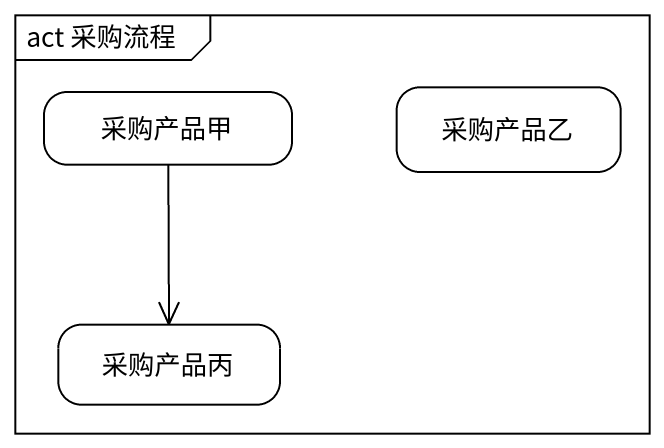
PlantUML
@startuml
mainframe act 采购流程
hide empty description
state 采购产品甲
state 采购产品乙
state 采购产品丙
采购产品甲 --> 采购产品丙
@enduml
